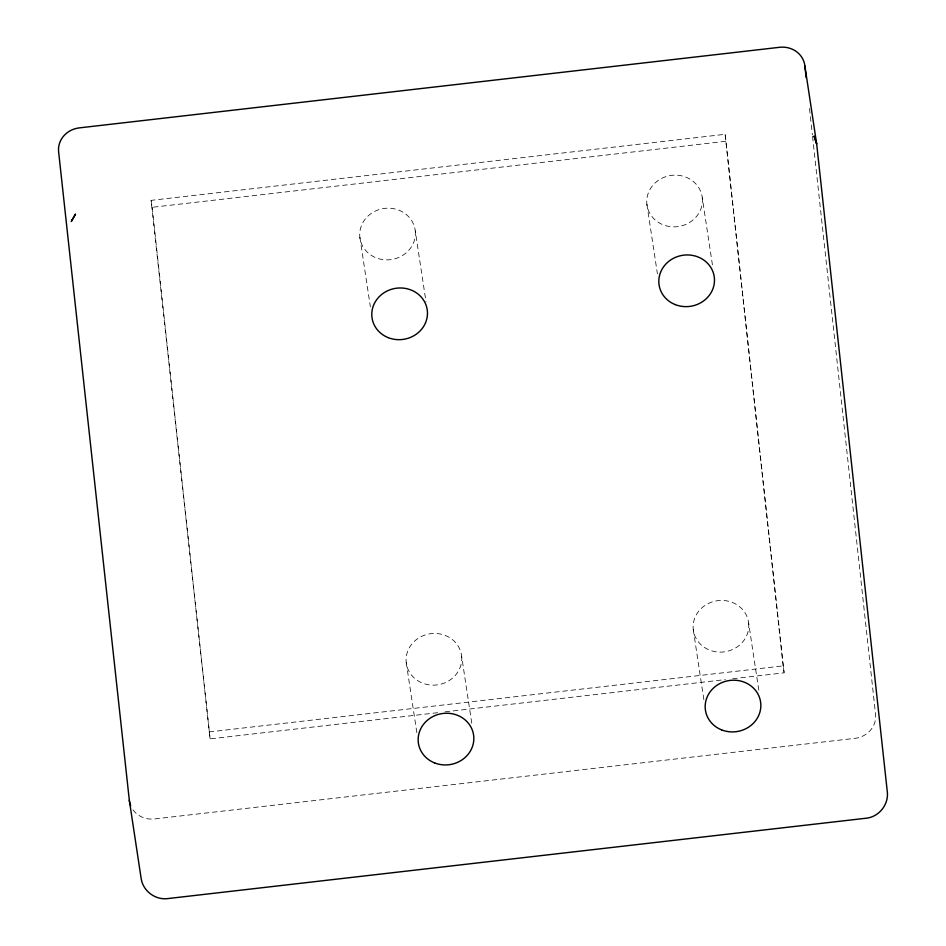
<?xml version="1.0" encoding="UTF-8"?>
<svg xmlns="http://www.w3.org/2000/svg" width="946" height="946" viewBox="0 0 946 946"><rect width="100%" height="100%" fill="white"/><g stroke="black" fill="none" stroke-linecap="round" stroke-linejoin="round"><path stroke-width="0.71" stroke-dasharray="4.73 3.55" d="M437.667 712.693L210.107 738.885L151.1 200.363L725.133 134.308L784.139 672.819L732.76 678.731M151.1 200.363L152.152 207.304L726.185 141.238M209.054 731.944L783.099 665.889L784.139 672.819M445.01 711.853L725.416 679.583M702.287 197.82A27.883 25.802 -8.6 0 1 663.146 224.817A27.883 25.802 -8.6 0 1 658.31 180.379A27.883 25.802 -8.6 0 1 702.287 197.82L712.598 266.003M748.653 623.083A27.883 25.802 -8.6 0 1 709.512 650.079A27.883 25.802 -8.6 0 1 704.675 605.653A27.883 25.802 -8.6 0 1 748.653 623.083L758.964 691.266M646.875 204.194L657.411 273.832M693.241 629.457L703.99 700.548M415.259 230.848A27.883 25.802 -8.6 0 1 376.13 257.844A27.883 25.802 -8.6 0 1 371.281 213.406A27.883 25.802 -8.6 0 1 415.259 230.848L426.019 301.928M461.624 656.11A27.883 25.802 -8.6 0 1 422.495 683.107A27.883 25.802 -8.6 0 1 417.647 638.68A27.883 25.802 -8.6 0 1 461.624 656.11L471.936 724.293M359.858 237.221L370.383 306.859M406.224 662.484L417.198 735.018M809.504 108.471L812.389 134.888M812.543 136.354L875.57 714.455A23.118 21.391 -8.6 0 1 854.936 738.353L154.612 818.94A23.118 21.391 -8.6 0 1 132.712 809.445M725.133 134.308L783.099 665.889M152.152 207.304L210.107 738.885"/><path stroke-width="1.42" d="M804.869 65.924L816.67 143.969L887.383 792.5C888.436 804.703 879.224 816.386 867.068 818.113L166.733 898.7C154.517 899.729 142.834 890.541 141.131 878.373L129.33 800.328L58.617 151.798A23.118 21.391 -8.6 0 1 79.263 127.887L779.587 47.3A23.118 21.391 -8.6 0 1 804.869 65.924L806.146 77.655M130.714 805.756A23.118 21.391 -8.6 0 1 129.33 800.328M72.097 220.051L71.281 221.506L75.514 214.044L72.097 220.051M815.712 140.753L814.033 136.035L816.67 143.969L815.712 140.753M388.203 337.639A27.883 25.802 -8.6 0 0 427.332 310.631A27.883 25.802 -8.6 0 0 383.355 293.201A27.883 25.802 -8.6 0 0 388.203 337.639M434.569 762.902A27.883 25.802 -8.6 0 0 473.698 735.905A27.883 25.802 -8.6 0 0 429.721 718.463A27.883 25.802 -8.6 0 0 434.569 762.902M675.219 304.6A27.883 25.802 -8.6 0 0 714.348 277.604A27.883 25.802 -8.6 0 0 670.371 260.174A27.883 25.802 -8.6 0 0 675.219 304.6M721.585 729.874A27.883 25.802 -8.6 0 0 760.714 702.866A27.883 25.802 -8.6 0 0 716.737 685.436A27.883 25.802 -8.6 0 0 721.585 729.874"/></g></svg>
